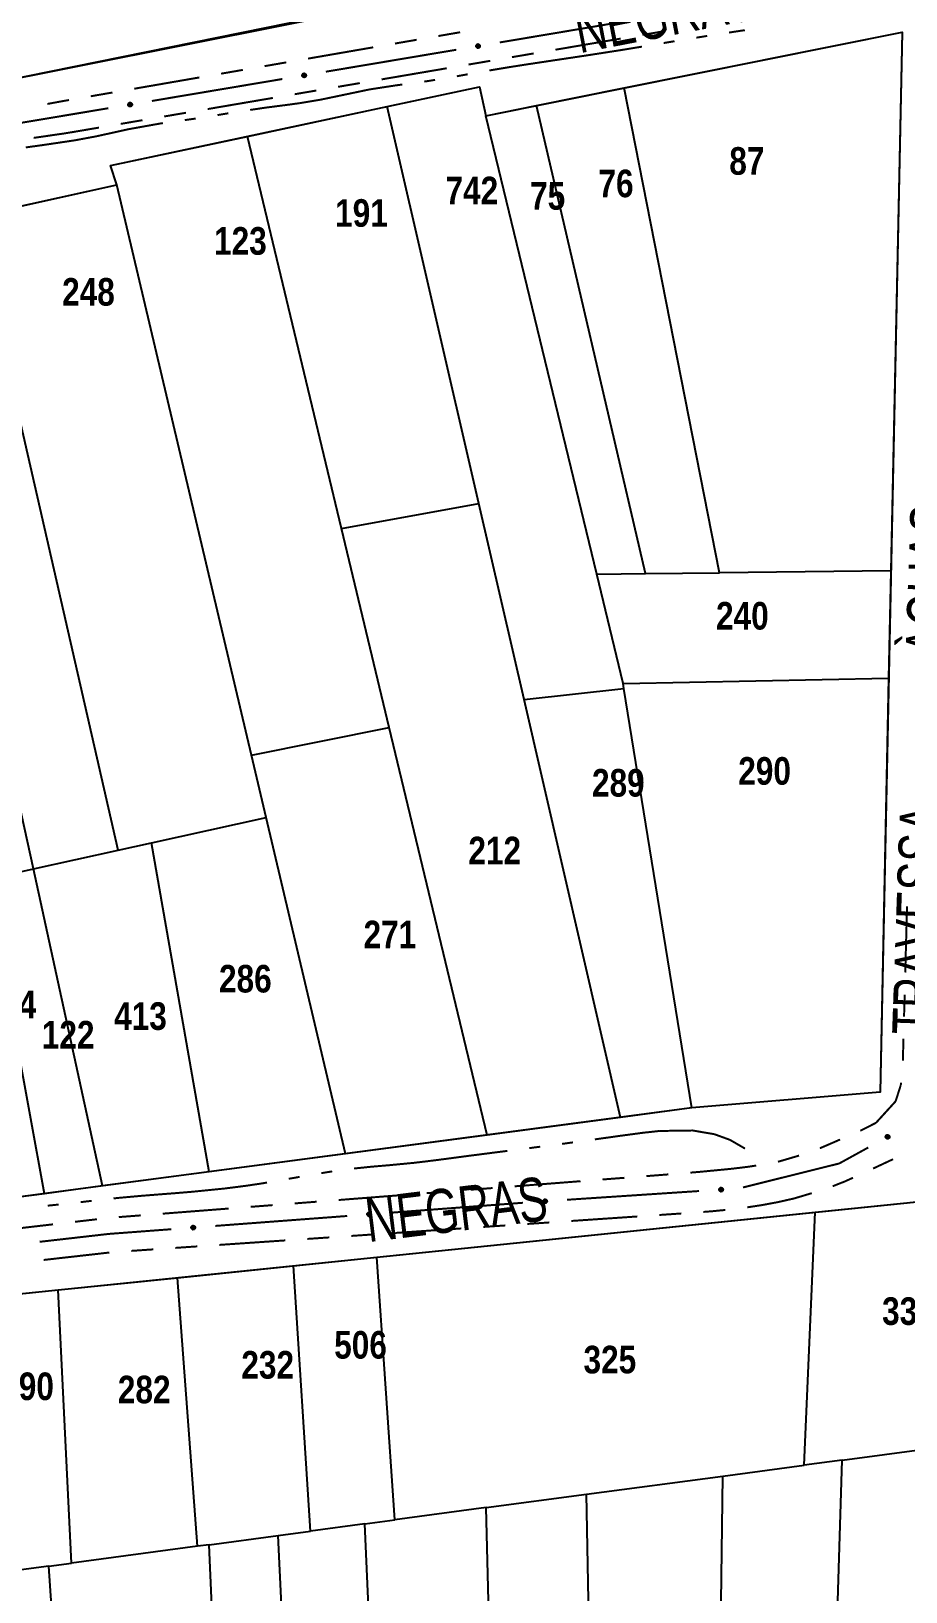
# Model space of a CAD drawing. Extents: x 203591 to 208218, y 4854879 to 4857795.
# Drawn here: x 204951.9 to 205031.2, y 4855762.9 to 4855904.4 of the extents above; entities that cross this region are included whole.
import ezdxf
from ezdxf.enums import TextEntityAlignment as Align

# ---------------------------------------------------------------- set-up
doc = ezdxf.new("R2010")
doc.units = 0
doc.header["$LTSCALE"] = 1.5
doc.header["$MEASUREMENT"] = 0
doc.linetypes.add('PHANTOMX2', pattern=[5, 2.5, -0.5, 0.5, -0.5, 0.5, -0.5])
for name, color, linetype in [('CD-MALHA-LOTES', 40, 'CONTINUOUS'), ('HD-VALAS-DRENOS', 170, 'CONTINUOUS'), ('RU-QUADRAS', 210, 'CONTINUOUS'), ('SV-EIXO-RUA-N-PAV', 6, 'CONTINUOUS'), ('SV-RUA-NAO-PAV-S-GUIA-C-GUIA', 7, 'PHANTOMX2'), ('SV-TXT-RUA-N-PAV-S-GUIA-C-GUIA', 7, 'CONTINUOUS'), ('Th_NmrPorta', 7, 'CONTINUOUS')]:
    doc.layers.add(name, color=color, linetype=linetype)
doc.styles.add('ARIAL', font='ARIAL.TTF')
doc.styles.get("Standard").update_dxf_attribs({"font": 'swisscbo.ttf'})

msp = doc.modelspace()

# ---------------------------------------------------------------- linework, layer by layer
at = {"layer": 'CD-MALHA-LOTES', "linetype": 'Continuous', "flags": 128}
for points in [[(204979.61, 4855906.02), (204947.08, 4855899.45)], [(205005.67, 4855899.28), (205030.86, 4855904.35)], [(205030.86, 4855904.35), (205029.85, 4855855.49)], [(204984.18, 4855897.59), (204992.54, 4855899.38)], [(204992.54, 4855899.38), (204993.12, 4855896.76)], [(204997.72, 4855897.68), (205005.67, 4855899.28)], [(205014.3, 4855855.31), (205005.67, 4855899.28)], [(204971.5, 4855894.89), (204984.18, 4855897.59)], [(204992.48, 4855861.6), (204984.18, 4855897.59)], [(204993.12, 4855896.76), (204997.72, 4855897.68)], [(205003.17, 4855855.19), (204993.12, 4855896.76)], [(205007.6, 4855855.24), (204997.72, 4855897.68)], [(204959.06, 4855892.24), (204971.5, 4855894.89)], [(204980.03, 4855859.34), (204971.5, 4855894.89)], [(204959.64, 4855890.5), (204959.06, 4855892.24)], [(204946.62, 4855887.61), (204959.64, 4855890.5)], [(204971.85, 4855838.79), (204959.64, 4855890.5)], [(204959.78, 4855830.16), (204946.62, 4855887.61)], [(204952.08, 4855828.46), (204939.41, 4855886.01)], [(204980.03, 4855859.34), (204992.48, 4855861.6)], [(204996.58, 4855843.82), (204992.48, 4855861.6)], [(204984.36, 4855841.3), (204980.03, 4855859.34)], [(205007.6, 4855855.24), (205014.3, 4855855.31)], [(205029.85, 4855855.49), (205014.3, 4855855.31)], [(205029.85, 4855855.49), (205029.64, 4855845.75)], [(205003.17, 4855855.19), (205007.6, 4855855.24)], [(205005.56, 4855845.27), (205003.17, 4855855.19)], [(205005.56, 4855845.27), (205029.64, 4855845.75)], [(205029.64, 4855845.75), (205028.87, 4855808.21)], [(204996.58, 4855843.82), (205005.63, 4855844.83)], [(205005.63, 4855844.83), (205005.56, 4855845.27)], [(205011.79, 4855806.79), (205005.63, 4855844.83)], [(205005.32, 4855805.93), (204996.58, 4855843.82)], [(204971.85, 4855838.79), (204984.36, 4855841.3)], [(204993.22, 4855804.33), (204984.36, 4855841.3)], [(204973.19, 4855833.12), (204971.85, 4855838.79)], [(204962.8, 4855830.83), (204973.19, 4855833.12)], [(204980.39, 4855802.63), (204973.19, 4855833.12)], [(204952.08, 4855828.46), (204959.78, 4855830.16)], [(204959.78, 4855830.16), (204962.8, 4855830.83)], [(204968.01, 4855800.99), (204962.8, 4855830.83)], [(204947.86, 4855827.53), (204952.08, 4855828.46)], [(204958.36, 4855799.72), (204952.08, 4855828.46)], [(204953.1, 4855799.02), (204947.86, 4855827.53)], [(205028.87, 4855808.21), (205011.79, 4855806.79)], [(205005.32, 4855805.93), (204993.22, 4855804.33)], [(205011.79, 4855806.79), (205005.32, 4855805.93)], [(204993.22, 4855804.33), (204980.39, 4855802.63)], [(204980.39, 4855802.63), (204968.01, 4855800.99)], [(204968.01, 4855800.99), (204958.36, 4855799.72)], [(204953.1, 4855799.02), (204948.59, 4855798.42)], [(204958.36, 4855799.72), (204953.1, 4855799.02)], [(205022.97, 4855797.34), (205036.91, 4855798.77)], [(204983.23, 4855793.26), (205022.97, 4855797.34)], [(205022, 4855774.4), (205022.97, 4855797.34)], [(204975.67, 4855792.48), (204983.23, 4855793.26)], [(204984.85, 4855769.44), (204983.23, 4855793.26)], [(204965.15, 4855791.4), (204975.67, 4855792.48)], [(204977.2, 4855768.42), (204975.67, 4855792.48)], [(204945.59, 4855789.4), (204954.32, 4855790.29)], [(204954.32, 4855790.29), (204965.15, 4855791.4)], [(204955.52, 4855765.52), (204954.32, 4855790.29)], [(204966.95, 4855767.05), (204965.15, 4855791.4)], [(205025.42, 4855774.86), (205036.94, 4855776.4)], [(205025.42, 4855774.86), (205022, 4855774.4)], [(205024.08, 4855730.65), (205025.42, 4855774.86)], [(205002.23, 4855771.76), (205014.61, 4855773.42)], [(205013.63, 4855700.49), (205014.61, 4855773.42)], [(205014.61, 4855773.42), (205022, 4855774.4)], [(204993.14, 4855770.55), (204984.85, 4855769.44)], [(204993.14, 4855770.55), (205002.23, 4855771.76)], [(204994.85, 4855702.75), (204993.14, 4855770.55)], [(205003.53, 4855702.96), (205002.23, 4855771.76)], [(204982.13, 4855769.08), (204977.2, 4855768.42)], [(204982.13, 4855769.08), (204984.85, 4855769.44)], [(204985.09, 4855702.51), (204982.13, 4855769.08)], [(204968.03, 4855767.19), (204974.29, 4855768.03)], [(204974.29, 4855768.03), (204977.2, 4855768.42)], [(204977.43, 4855702.33), (204974.29, 4855768.03)], [(204966.95, 4855767.05), (204955.52, 4855765.52)], [(204968.03, 4855767.19), (204966.95, 4855767.05)], [(204970.87, 4855702.17), (204968.03, 4855767.19)], [(204953.48, 4855765.25), (204947.08, 4855764.39)], [(204953.48, 4855765.25), (204955.52, 4855765.52)], [(204957.78, 4855701.85), (204953.48, 4855765.25)]]:
    msp.add_lwpolyline(points, dxfattribs=at)
at = {"layer": 'HD-VALAS-DRENOS', "const_width": 0.18, "flags": 128}
for points in [[(205010.230212, 4855903.517258), (205009.243757, 4855903.353228)], [(205013.191575, 4855903.997123), (205012.204196, 4855903.83875)], [(205016.606577, 4855904.519368), (205015.168051, 4855904.302821)], [(205000.842364, 4855902.016127), (204999.365989, 4855901.795822)], [(205001.344, 4855902.091575), (205000.842364, 4855902.016127)], [(205002.325692, 4855902.239225), (205001.344, 4855902.091575)], [(205002.332872, 4855902.240341), (205002.325692, 4855902.239225)], [(205005.29, 4855902.7), (205002.332872, 4855902.240341)], [(205005.297264, 4855902.701187), (205005.29, 4855902.7)], [(205007.100892, 4855902.996069), (205005.297264, 4855902.701187)], [(205007.270967, 4855903.024445), (205007.100892, 4855902.996069)], [(204991.469027, 4855900.51869), (204990.484838, 4855900.341565)], [(204995.224753, 4855901.163948), (204993.438547, 4855900.866392)], [(204995.411665, 4855901.193143), (204995.224753, 4855901.163948)], [(204996.70682, 4855901.395448), (204995.411665, 4855901.193143)], [(204997.388279, 4855901.498054), (204996.70682, 4855901.395448)], [(204999.35874, 4855901.794741), (204997.388279, 4855901.498054)], [(204999.365989, 4855901.795822), (204999.35874, 4855901.794741)], [(204982.59, 4855899.15), (204980.61783, 4855898.73683)], [(204983.563569, 4855899.299731), (204982.59, 4855899.15)], [(204984.925842, 4855899.509245), (204983.563569, 4855899.299731)], [(204985.542261, 4855899.590181), (204984.925842, 4855899.509245)], [(204987.9, 4855899.91), (204987.524227, 4855899.85807)], [(204988.512416, 4855900.010799), (204987.9, 4855899.91)], [(204974.753371, 4855897.700264), (204973.71955, 4855897.569276)], [(204975.702703, 4855897.828204), (204974.753371, 4855897.700264)], [(204976.240076, 4855897.900626), (204975.702703, 4855897.828204)], [(204976.691507, 4855897.976536), (204976.240076, 4855897.900626)], [(204978.185205, 4855898.227711), (204976.691507, 4855897.976536)], [(204978.660257, 4855898.327067), (204978.185205, 4855898.227711)], [(204979.653494, 4855898.534802), (204978.660257, 4855898.327067)], [(204980.61783, 4855898.73683), (204979.653494, 4855898.534802)], [(204966.801168, 4855896.506844), (204965.81127, 4855896.36506)], [(204969.762961, 4855896.98315), (204968.776599, 4855896.818564)], [(204973.264489, 4855897.511619), (204971.739477, 4855897.288136)], [(204973.71955, 4855897.569276), (204973.264489, 4855897.511619)], [(204957.759312, 4855894.88947), (204955.980198, 4855894.55751)], [(204957.945086, 4855894.930173), (204957.759312, 4855894.88947)], [(204959.224973, 4855895.210601), (204957.945086, 4855894.930173)], [(204959.898249, 4855895.360459), (204959.224973, 4855895.210601)], [(204960.689632, 4855895.536606), (204959.898249, 4855895.360459)], [(204960.875912, 4855895.570005), (204960.689632, 4855895.536606)], [(204963.63646, 4855896.064956), (204960.875912, 4855895.570005)], [(204963.83012, 4855896.091209), (204963.63646, 4855896.064956)], [(204952.023001, 4855893.974871), (204951.389875, 4855893.887743)], [(204952.876595, 4855894.092339), (204952.023001, 4855893.974871)], [(204953.013461, 4855894.112623), (204952.876595, 4855894.092339)], [(204955.844628, 4855894.532215), (204953.013461, 4855894.112623)], [(204955.980198, 4855894.55751), (204955.844628, 4855894.532215)], [(205005.972566, 4855804.355923), (205005.157913, 4855804.246845)], [(205007.368534, 4855804.542838), (205005.972566, 4855804.355923)], [(205007.956654, 4855804.60667), (205007.368534, 4855804.542838)], [(205008.872258, 4855804.706047), (205007.956654, 4855804.60667)], [(205008.951268, 4855804.707203), (205008.872258, 4855804.706047)], [(205011.86, 4855804.75), (205008.951268, 4855804.707203)], [(205011.949675, 4855804.734806), (205011.86, 4855804.75)], [(205013.837495, 4855804.414944), (205011.949675, 4855804.734806)], [(205013.91765, 4855804.385843), (205013.837495, 4855804.414944)], [(205015.252625, 4855803.901158), (205013.91765, 4855804.385843)], [(204995.069527, 4855802.899886), (204994.531449, 4855802.831882)], [(204998.045704, 4855803.277206), (204997.053738, 4855803.150698)], [(205001.019948, 4855803.669359), (205000.029072, 4855803.53458)], [(205005.157913, 4855804.246845), (205003.001156, 4855803.942839)], [(205015.754442, 4855803.610809), (205015.252625, 4855803.901158)], [(205016.62, 4855803.11), (205015.754442, 4855803.610809)], [(204982.78006, 4855801.468756), (204981.163143, 4855801.300977)], [(204983.153139, 4855801.500195), (204982.78006, 4855801.468756)], [(204984.275465, 4855801.594777), (204983.153139, 4855801.500195)], [(204985.145209, 4855801.677783), (204984.275465, 4855801.594777)], [(204986.565782, 4855801.81336), (204985.145209, 4855801.677783)], [(204987.134792, 4855801.88062), (204986.565782, 4855801.81336)], [(204988.055482, 4855801.989453), (204987.134792, 4855801.88062)], [(204988.127779, 4855801.99881), (204988.055482, 4855801.989453)], [(204989.543138, 4855802.182021), (204988.127779, 4855801.99881)], [(204990.110985, 4855802.257435), (204989.543138, 4855802.182021)], [(204991.556261, 4855802.449379), (204990.110985, 4855802.257435)], [(204992.09387, 4855802.518496), (204991.556261, 4855802.449379)], [(204994.531449, 4855802.831882), (204992.09387, 4855802.518496)], [(204973.267131, 4855800.028229), (204972.839656, 4855799.954254)], [(204975.752459, 4855800.458316), (204975.237841, 4855800.369261)], [(204976.222381, 4855800.544354), (204975.752459, 4855800.458316)], [(204979.181071, 4855801.039393), (204978.193505, 4855800.882186)], [(204959.71, 4855798.63), (204959.34586, 4855798.589141)], [(204960.341011, 4855798.686935), (204959.71, 4855798.63)], [(204961.878782, 4855798.825686), (204960.341011, 4855798.686935)], [(204962.333345, 4855798.861635), (204961.878782, 4855798.825686)], [(204963.374217, 4855798.943954), (204962.333345, 4855798.861635)], [(204964.327224, 4855799.017986), (204963.374217, 4855798.943954)], [(204964.96985, 4855799.067908), (204964.327224, 4855799.017986)], [(204965.324075, 4855799.097242), (204964.96985, 4855799.067908)], [(204966.465011, 4855799.191728), (204965.324075, 4855799.097242)], [(204967.315932, 4855799.276755), (204966.465011, 4855799.191728)], [(204969.45, 4855799.49), (204967.315932, 4855799.276755)], [(204970.298395, 4855799.598498), (204969.45, 4855799.49)], [(204971.355779, 4855799.733724), (204970.298395, 4855799.598498)], [(204972.279636, 4855799.871025), (204971.355779, 4855799.733724)], [(204972.839656, 4855799.954254), (204972.279636, 4855799.871025)], [(204954.376664, 4855798.035383), (204953.381884, 4855797.933338)], [(204956.728878, 4855798.2955), (204956.364692, 4855798.253541)], [(204957.358332, 4855798.366128), (204956.728878, 4855798.2955)]]:
    msp.add_lwpolyline(points, dxfattribs=at)
at = {"layer": 'RU-QUADRAS', "color": 6, "linetype": 'Continuous'}
msp.add_lwpolyline([(204930.75, 4855933.42), (204981.6, 4855942.86), (205123.37, 4855963.4), (205173.5, 4855973.07), (205178.99, 4855931.66), (205136.91, 4855924.56), (205137.03, 4855916.72), (205127.55, 4855911.82), (205100.12, 4855910.86), (205100.12, 4855910.06), (205084.52, 4855908.85), (205035.79, 4855907.6), (205035.5, 4855910.61), (205031.62, 4855910.53), (205031.59, 4855916.32), (204937.41, 4855897.5)], close=True, dxfattribs=at)
for points in [[(204928.13, 4855883.51), (204959.64, 4855890.5), (204959.06, 4855892.24), (204992.54, 4855899.38), (204993.12, 4855896.76), (205030.86, 4855904.35), (205028.87, 4855808.21), (205011.79, 4855806.79), (204928.96, 4855795.83)], [(204872.91, 4855781.96), (205036.91, 4855798.77), (205036.91, 4855802.3), (205110.06, 4855807.85), (205093.69, 4855765.01), (205077.75, 4855765.3), (205077.75, 4855764.02), (205037.03, 4855758.91), (205037.05, 4855754.41), (205042.74, 4855754.41), (205042.74, 4855755.11), (205075.9, 4855757.51), (205089.14, 4855757.54), (205086.01, 4855702.96), (205070.07, 4855702.11), (205070.07, 4855706.24), (205058.61, 4855706.09), (205058.47, 4855701.54), (205003.68, 4855700.26), (205003.53, 4855702.96), (204927.62, 4855701.12)]]:
    msp.add_lwpolyline(points, dxfattribs=at)
at = {"layer": 'SV-EIXO-RUA-N-PAV', "const_width": 0.18, "flags": 128}
for points in [[(205006.213792, 4855905.396373), (204994.379959, 4855903.406299)], [(204990.435348, 4855902.742941), (204978.601515, 4855900.752867)], [(204974.656904, 4855900.089509), (204963.809224, 4855898.265274)], [(204963.54, 4855898.22), (204962.822942, 4855898.100203)], [(204963.809224, 4855898.265274), (204963.54, 4855898.22)], [(204958.877623, 4855897.441069), (204947.041666, 4855895.463667)], [(205025.17, 4855801.76), (205027.802366, 4855803.207621)], [(205016.441055, 4855799.584982), (205024.203703, 4855801.519225)], [(205024.203703, 4855801.519225), (205025.17, 4855801.76)], [(205000.485555, 4855798.467915), (205012.459427, 4855799.259366)], [(204984.528594, 4855797.296562), (204996.494806, 4855798.196441)], [(204958.91, 4855795.37), (204964.584908, 4855795.796763)], [(204968.573645, 4855796.096723), (204980.539857, 4855796.996602)], [(204952.641616, 4855794.654672), (204958.602925, 4855795.334958)], [(204958.602925, 4855795.334958), (204958.91, 4855795.37)]]:
    msp.add_lwpolyline(points, dxfattribs=at)
at = {"layer": 'SV-EIXO-RUA-N-PAV', "flags": 128}
for points in [[(204992.5676, 4855902.989892), (204992.539798, 4855902.949654), (204992.507676, 4855902.920757), (204992.473947, 4855902.904366), (204992.440365, 4855902.897654), (204992.405236, 4855902.894657), (204992.369151, 4855902.899449), (204992.33028, 4855902.913639), (204992.28972, 4855902.941245), (204992.26228, 4855902.976097), (204992.244442, 4855903.008304), (204992.235427, 4855903.042919), (204992.233087, 4855903.077094), (204992.239304, 4855903.114412), (204992.254069, 4855903.153664), (204992.282815, 4855903.193776), (204992.314501, 4855903.221891), (204992.347541, 4855903.236888), (204992.382398, 4855903.245731), (204992.418299, 4855903.248361), (204992.453693, 4855903.243453), (204992.493187, 4855903.228515), (204992.532402, 4855903.199619), (204992.560803, 4855903.168336), (204992.57626, 4855903.135514), (204992.584194, 4855903.101002), (204992.587628, 4855903.065804), (204992.584321, 4855903.029331), (204992.5676, 4855902.989892)], [(204976.789156, 4855900.33646), (204976.761354, 4855900.296222), (204976.729232, 4855900.267324), (204976.695503, 4855900.250934), (204976.661921, 4855900.244222), (204976.626792, 4855900.241224), (204976.590707, 4855900.246017), (204976.551836, 4855900.260207), (204976.511276, 4855900.287812), (204976.483836, 4855900.322664), (204976.465998, 4855900.354872), (204976.456983, 4855900.389486), (204976.454643, 4855900.423662), (204976.46086, 4855900.460979), (204976.475625, 4855900.500232), (204976.504371, 4855900.540344), (204976.536057, 4855900.568458), (204976.569097, 4855900.583455), (204976.603954, 4855900.592298), (204976.639855, 4855900.594929), (204976.675249, 4855900.59002), (204976.714743, 4855900.575083), (204976.753958, 4855900.546186), (204976.782359, 4855900.514903), (204976.797816, 4855900.482082), (204976.80575, 4855900.44757), (204976.809184, 4855900.412372), (204976.805877, 4855900.375899), (204976.789156, 4855900.33646)], [(204961.010139, 4855897.685737), (204960.982294, 4855897.645529), (204960.95014, 4855897.616666), (204960.916394, 4855897.600311), (204960.882805, 4855897.593635), (204960.847672, 4855897.590675), (204960.811593, 4855897.595506), (204960.772737, 4855897.609738), (204960.732206, 4855897.637387), (204960.704804, 4855897.672268), (204960.687, 4855897.704495), (204960.678022, 4855897.739119), (204960.675719, 4855897.773297), (204960.681976, 4855897.810608), (204960.696783, 4855897.849844), (204960.725571, 4855897.889926), (204960.757288, 4855897.918006), (204960.790344, 4855897.932968), (204960.82521, 4855897.941773), (204960.861114, 4855897.944365), (204960.896502, 4855897.939419), (204960.935981, 4855897.92444), (204960.975165, 4855897.895501), (204961.003533, 4855897.864187), (204961.018954, 4855897.83135), (204961.026851, 4855897.796829), (204961.030248, 4855897.761628), (204961.026902, 4855897.725158), (204961.010139, 4855897.685737)], [(205029.375905, 4855804.198588), (205029.388877, 4855804.245745), (205029.409668, 4855804.283622), (205029.436102, 4855804.310221), (205029.46559, 4855804.327636), (205029.497764, 4855804.342054), (205029.533409, 4855804.349434), (205029.574786, 4855804.348861), (205029.622182, 4855804.336181), (205029.659583, 4855804.312332), (205029.687047, 4855804.287812), (205029.706977, 4855804.258109), (205029.72046, 4855804.226619), (205029.726901, 4855804.189339), (205029.725911, 4855804.147413), (205029.712007, 4855804.100063), (205029.691369, 4855804.06307), (205029.665125, 4855804.038013), (205029.635138, 4855804.018167), (205029.602114, 4855804.003841), (205029.567082, 4855803.996798), (205029.524871, 4855803.997871), (205029.478319, 4855804.012213), (205029.441188, 4855804.032376), (205029.415769, 4855804.058261), (205029.396894, 4855804.088224), (205029.382041, 4855804.120318), (205029.37313, 4855804.155841), (205029.375905, 4855804.198588)], [(205014.304444, 4855799.491639), (205014.336147, 4855799.528881), (205014.371009, 4855799.554406), (205014.406214, 4855799.567326), (205014.4403, 4855799.570632), (205014.475553, 4855799.570085), (205014.510974, 4855799.561693), (205014.548223, 4855799.543671), (205014.585805, 4855799.512131), (205014.609606, 4855799.474699), (205014.624119, 4855799.440863), (205014.629612, 4855799.405518), (205014.628508, 4855799.371281), (205014.618574, 4855799.334776), (205014.599941, 4855799.297205), (205014.567312, 4855799.260183), (205014.532962, 4855799.235393), (205014.498583, 4855799.22379), (205014.463015, 4855799.218493), (205014.427031, 4855799.219482), (205014.392309, 4855799.22792), (205014.354515, 4855799.246748), (205014.3184, 4855799.279438), (205014.293285, 4855799.313415), (205014.281202, 4855799.347623), (205014.276775, 4855799.382757), (205014.276893, 4855799.418122), (205014.283847, 4855799.454079), (205014.304444, 4855799.491639)], [(204982.382695, 4855797.245578), (204982.414059, 4855797.283106), (204982.448689, 4855797.308945), (204982.483775, 4855797.322184), (204982.517829, 4855797.325798), (204982.553086, 4855797.325571), (204982.588581, 4855797.3175), (204982.625992, 4855797.299816), (204982.663859, 4855797.268617), (204982.687997, 4855797.231403), (204982.702816, 4855797.197699), (204982.708629, 4855797.162406), (204982.707835, 4855797.12816), (204982.698232, 4855797.091566), (204982.679941, 4855797.053828), (204982.647648, 4855797.016512), (204982.613524, 4855796.991412), (204982.579251, 4855796.979498), (204982.543733, 4855796.973879), (204982.507742, 4855796.974542), (204982.472945, 4855796.982665), (204982.434981, 4855797.001151), (204982.398572, 4855797.033511), (204982.37315, 4855797.06726), (204982.360758, 4855797.101357), (204982.356013, 4855797.13645), (204982.35581, 4855797.171814), (204982.362438, 4855797.207833), (204982.382695, 4855797.245578)], [(204998.339282, 4855798.436371), (204998.370985, 4855798.473613), (204998.405847, 4855798.499138), (204998.441052, 4855798.512058), (204998.475138, 4855798.515364), (204998.510391, 4855798.514818), (204998.545811, 4855798.506425), (204998.583061, 4855798.488403), (204998.620643, 4855798.456863), (204998.644444, 4855798.419431), (204998.658957, 4855798.385595), (204998.66445, 4855798.35025), (204998.663346, 4855798.316013), (204998.653412, 4855798.279508), (204998.634779, 4855798.241937), (204998.60215, 4855798.204915), (204998.5678, 4855798.180125), (204998.53342, 4855798.168522), (204998.497852, 4855798.163225), (204998.461869, 4855798.164214), (204998.427147, 4855798.172652), (204998.389353, 4855798.191481), (204998.353238, 4855798.22417), (204998.328122, 4855798.258147), (204998.31604, 4855798.292355), (204998.311613, 4855798.327489), (204998.311731, 4855798.362854), (204998.318684, 4855798.398811), (204998.339282, 4855798.436371)], [(204966.427746, 4855796.045739), (204966.45911, 4855796.083266), (204966.49374, 4855796.109106), (204966.528826, 4855796.122344), (204966.562881, 4855796.125958), (204966.598137, 4855796.125731), (204966.633632, 4855796.117661), (204966.671044, 4855796.099976), (204966.70891, 4855796.068778), (204966.733049, 4855796.031563), (204966.747868, 4855795.99786), (204966.753681, 4855795.962566), (204966.752887, 4855795.92832), (204966.743284, 4855795.891727), (204966.724992, 4855795.853989), (204966.6927, 4855795.816673), (204966.658576, 4855795.791573), (204966.624303, 4855795.779659), (204966.588784, 4855795.77404), (204966.552793, 4855795.774703), (204966.517996, 4855795.782826), (204966.480033, 4855795.801311), (204966.443624, 4855795.833672), (204966.418201, 4855795.867421), (204966.405809, 4855795.901518), (204966.401064, 4855795.936611), (204966.400862, 4855795.971975), (204966.407489, 4855796.007993), (204966.427746, 4855796.045739)]]:
    msp.add_lwpolyline(points, close=True, dxfattribs=at)
for points in [[(204992.560803, 4855903.168336), (204992.233087, 4855903.077094)], [(204992.57626, 4855903.135514), (204992.235427, 4855903.042919)], [(204992.564982, 4855903.152108), (204992.23715, 4855903.061001)], [(204992.532402, 4855903.199619), (204992.239304, 4855903.114412)], [(204992.544296, 4855903.184605), (204992.240686, 4855903.097572)], [(204992.577593, 4855903.118253), (204992.241235, 4855903.02848)], [(204992.584194, 4855903.101002), (204992.244442, 4855903.008304)], [(204992.509261, 4855903.211922), (204992.249604, 4855903.135047)], [(204992.493187, 4855903.228515), (204992.254069, 4855903.153664)], [(204992.582358, 4855903.081695), (204992.258563, 4855902.991267)], [(204992.587628, 4855903.065804), (204992.26228, 4855902.976097)], [(204992.468404, 4855903.232724), (204992.276015, 4855903.175464)], [(204992.581287, 4855903.046923), (204992.280594, 4855902.958996)], [(204992.453693, 4855903.243453), (204992.282815, 4855903.193776)], [(204992.584321, 4855903.029331), (204992.28972, 4855902.941245)], [(204992.431821, 4855903.24456), (204992.304904, 4855903.20938)], [(204992.574834, 4855903.011245), (204992.313164, 4855902.929881)], [(204992.418299, 4855903.248361), (204992.314501, 4855903.221891)], [(204992.5676, 4855902.989892), (204992.33028, 4855902.913639)], [(204992.551566, 4855902.968589), (204992.356939, 4855902.908186)], [(204992.539798, 4855902.949654), (204992.369151, 4855902.899449)], [(204992.521558, 4855902.933102), (204992.39576, 4855902.899494)], [(204992.507676, 4855902.920757), (204992.405236, 4855902.894657)], [(204976.675249, 4855900.59002), (204976.504371, 4855900.540344)], [(204976.653377, 4855900.591128), (204976.52646, 4855900.555948)], [(204976.639855, 4855900.594929), (204976.536057, 4855900.568458)], [(204976.782359, 4855900.514903), (204976.454643, 4855900.423662)], [(204976.797816, 4855900.482082), (204976.456983, 4855900.389486)], [(204976.786538, 4855900.498676), (204976.458706, 4855900.407569)], [(204976.753958, 4855900.546186), (204976.46086, 4855900.460979)], [(204976.765852, 4855900.531173), (204976.462241, 4855900.444139)], [(204976.799149, 4855900.464821), (204976.462791, 4855900.375048)], [(204976.80575, 4855900.44757), (204976.465998, 4855900.354872)], [(204976.730817, 4855900.558489), (204976.47116, 4855900.481615)], [(204976.714743, 4855900.575083), (204976.475625, 4855900.500232)], [(204976.803914, 4855900.428263), (204976.480118, 4855900.337835)], [(204976.809184, 4855900.412372), (204976.483836, 4855900.322664)], [(204976.68996, 4855900.579292), (204976.497571, 4855900.522032)], [(204976.802843, 4855900.39349), (204976.50215, 4855900.305564)], [(204976.805877, 4855900.375899), (204976.511276, 4855900.287812)], [(204976.796389, 4855900.357813), (204976.534719, 4855900.276449)], [(204976.789156, 4855900.33646), (204976.551836, 4855900.260207)], [(204976.773122, 4855900.315157), (204976.578495, 4855900.254753)], [(204976.761354, 4855900.296222), (204976.590707, 4855900.246017)], [(204976.743114, 4855900.27967), (204976.617316, 4855900.246061)], [(204976.729232, 4855900.267324), (204976.626792, 4855900.241224)], [(204961.003533, 4855897.864187), (204960.675719, 4855897.773297)], [(204961.018954, 4855897.83135), (204960.678022, 4855897.739119)], [(204961.007694, 4855897.847955), (204960.679764, 4855897.7572)], [(204960.975165, 4855897.895501), (204960.681976, 4855897.810608)], [(204960.987043, 4855897.880475), (204960.683339, 4855897.793766)], [(204961.020269, 4855897.814087), (204960.683815, 4855897.724674)], [(204961.026851, 4855897.796829), (204960.687, 4855897.704495)], [(204960.952037, 4855897.907829), (204960.692298, 4855897.831232)], [(204960.935981, 4855897.92444), (204960.696783, 4855897.849844)], [(204961.024994, 4855897.777524), (204960.701102, 4855897.687443)], [(204961.030248, 4855897.761628), (204960.704804, 4855897.672268)], [(204960.911202, 4855897.928675), (204960.718752, 4855897.871621)], [(204960.896502, 4855897.939419), (204960.725571, 4855897.889926)], [(204960.874632, 4855897.94055), (204960.747677, 4855897.905506)], [(204960.861114, 4855897.944365), (204960.757288, 4855897.918006)], [(204961.023886, 4855897.742753), (204960.723099, 4855897.655148)], [(204961.026902, 4855897.725158), (204960.732206, 4855897.637387)], [(204961.017395, 4855897.707082), (204960.755638, 4855897.625999)], [(204961.010139, 4855897.685737), (204960.772737, 4855897.609738)], [(204960.994081, 4855897.664451), (204960.79939, 4855897.604256)], [(204960.982294, 4855897.645529), (204960.811593, 4855897.595506)], [(204960.964035, 4855897.628996), (204960.838202, 4855897.595522)], [(204960.95014, 4855897.616666), (204960.847672, 4855897.590675)], [(205029.37313, 4855804.155841), (205029.622182, 4855804.336181)], [(205029.375905, 4855804.198588), (205029.574786, 4855804.348861)], [(205029.376121, 4855804.176044), (205029.596302, 4855804.339174)], [(205029.381798, 4855804.140235), (205029.636653, 4855804.322434)], [(205029.382041, 4855804.120318), (205029.659583, 4855804.312332)], [(205029.384015, 4855804.223988), (205029.54782, 4855804.345215)], [(205029.388877, 4855804.245745), (205029.533409, 4855804.349434)], [(205029.392258, 4855804.107056), (205029.668097, 4855804.299237)], [(205029.396894, 4855804.088224), (205029.687047, 4855804.287812)], [(205029.400636, 4855804.267388), (205029.508305, 4855804.340614)], [(205029.408816, 4855804.074116), (205029.69673, 4855804.269823)], [(205029.409668, 4855804.283622), (205029.497764, 4855804.342054)], [(205029.415769, 4855804.058261), (205029.706977, 4855804.258109)], [(205029.43189, 4855804.046317), (205029.711315, 4855804.24047)], [(205029.441188, 4855804.032376), (205029.72046, 4855804.226619)], [(205029.462138, 4855804.022463), (205029.720042, 4855804.204781)], [(205029.478319, 4855804.012213), (205029.726901, 4855804.189339)], [(205029.504223, 4855804.008233), (205029.723985, 4855804.166461)], [(205029.524871, 4855803.997871), (205029.725911, 4855804.147413)], [(205029.549656, 4855804.002073), (205029.712385, 4855804.119593)], [(205029.567082, 4855803.996798), (205029.712007, 4855804.100063)], [(205029.588095, 4855804.002967), (205029.696302, 4855804.078046)], [(205029.602114, 4855804.003841), (205029.691369, 4855804.06307)], [(205014.276775, 4855799.382757), (205014.624119, 4855799.440863)], [(205014.276893, 4855799.418122), (205014.609606, 4855799.474699)], [(205014.280541, 4855799.401783), (205014.611781, 4855799.459232)], [(205014.281202, 4855799.347623), (205014.629612, 4855799.405518)], [(205014.281609, 4855799.364931), (205014.625284, 4855799.420467)], [(205014.283847, 4855799.454079), (205014.585805, 4855799.512131)], [(205014.285099, 4855799.436271), (205014.593103, 4855799.493552)], [(205014.290757, 4855799.32998), (205014.626082, 4855799.3877)], [(205014.293285, 4855799.313415), (205014.628508, 4855799.371281)], [(205014.295103, 4855799.47112), (205014.563622, 4855799.525791)], [(205014.304444, 4855799.491639), (205014.548223, 4855799.543671)], [(205014.308074, 4855799.29557), (205014.618891, 4855799.35167)], [(205014.3184, 4855799.279438), (205014.618574, 4855799.334776)], [(205014.322537, 4855799.511224), (205014.522247, 4855799.551774)], [(205014.336147, 4855799.528881), (205014.510974, 4855799.561693)], [(205014.340188, 4855799.264873), (205014.606254, 4855799.315279)], [(205014.354515, 4855799.246748), (205014.599941, 4855799.297205)], [(205014.355958, 4855799.543518), (205014.484495, 4855799.564321)], [(205014.371009, 4855799.554406), (205014.475553, 4855799.570085)], [(205014.37875, 4855799.240072), (205014.575916, 4855799.277719)], [(205014.392309, 4855799.22792), (205014.567312, 4855799.260183)], [(205014.413959, 4855799.224621), (205014.543768, 4855799.246877)], [(205014.427031, 4855799.219482), (205014.532962, 4855799.235393)], [(204982.382695, 4855797.245578), (204982.625992, 4855797.299816)], [(204982.400609, 4855797.265325), (204982.599944, 4855797.307683)], [(204982.414059, 4855797.283106), (204982.588581, 4855797.3175)], [(204982.433736, 4855797.297921), (204982.56208, 4855797.319888)], [(204982.448689, 4855797.308945), (204982.553086, 4855797.325571)], [(204998.311613, 4855798.327489), (204998.658957, 4855798.385595)], [(204998.311731, 4855798.362854), (204998.644444, 4855798.419431)], [(204998.315379, 4855798.346515), (204998.646619, 4855798.403964)], [(204998.31604, 4855798.292355), (204998.66445, 4855798.35025)], [(204998.316447, 4855798.309663), (204998.660121, 4855798.365199)], [(204998.318684, 4855798.398811), (204998.620643, 4855798.456863)], [(204998.319937, 4855798.381004), (204998.62794, 4855798.438285)], [(204998.325595, 4855798.274713), (204998.66092, 4855798.332432)], [(204998.328122, 4855798.258147), (204998.663346, 4855798.316013)], [(204998.329941, 4855798.415852), (204998.598459, 4855798.470523)], [(204998.339282, 4855798.436371), (204998.583061, 4855798.488403)], [(204998.342912, 4855798.240302), (204998.653729, 4855798.296402)], [(204998.353238, 4855798.22417), (204998.653412, 4855798.279508)], [(204998.357375, 4855798.455956), (204998.557085, 4855798.496506)], [(204998.370985, 4855798.473613), (204998.545811, 4855798.506425)], [(204998.375026, 4855798.209605), (204998.641091, 4855798.260011)], [(204998.389353, 4855798.191481), (204998.634779, 4855798.241937)], [(204998.390795, 4855798.48825), (204998.519333, 4855798.509053)], [(204998.405847, 4855798.499138), (204998.510391, 4855798.514818)], [(204998.413588, 4855798.184804), (204998.610754, 4855798.222451)], [(204998.427147, 4855798.172652), (204998.60215, 4855798.204915)], [(204998.448796, 4855798.169354), (204998.578605, 4855798.191609)], [(204998.461869, 4855798.164214), (204998.5678, 4855798.180125)], [(204966.400862, 4855795.971975), (204966.733049, 4855796.031563)], [(204966.401064, 4855795.936611), (204966.747868, 4855795.99786)], [(204966.404658, 4855795.955669), (204966.735364, 4855796.016117)], [(204966.405809, 4855795.901518), (204966.753681, 4855795.962566)], [(204966.40606, 4855795.918829), (204966.749217, 4855795.977476)], [(204966.407489, 4855796.007993), (204966.70891, 4855796.068778)], [(204966.408903, 4855795.990198), (204966.716375, 4855796.050266)], [(204966.415524, 4855795.883962), (204966.750312, 4855795.944717)], [(204966.418201, 4855795.867421), (204966.752887, 4855795.92832)], [(204966.418591, 4855796.025136), (204966.686604, 4855796.082237)], [(204966.427746, 4855796.045739), (204966.671044, 4855796.099976)], [(204966.433152, 4855795.84971), (204966.743448, 4855795.908623)], [(204966.443624, 4855795.833672), (204966.743284, 4855795.891727)], [(204966.445661, 4855796.065486), (204966.644995, 4855796.107844)], [(204966.45911, 4855796.083266), (204966.633632, 4855796.117661)], [(204966.465542, 4855795.819305), (204966.731141, 4855795.87212)], [(204966.478787, 4855796.098081), (204966.607131, 4855796.120048)], [(204966.49374, 4855796.109106), (204966.598137, 4855796.125731)], [(204982.35581, 4855797.171814), (204982.687997, 4855797.231403)], [(204982.356013, 4855797.13645), (204982.702816, 4855797.197699)], [(204982.359606, 4855797.155508), (204982.690313, 4855797.215956)], [(204982.360758, 4855797.101357), (204982.708629, 4855797.162406)], [(204982.361008, 4855797.118668), (204982.704165, 4855797.177315)], [(204982.362438, 4855797.207833), (204982.663859, 4855797.268617)], [(204982.363852, 4855797.190037), (204982.671324, 4855797.250106)], [(204982.370472, 4855797.083802), (204982.705261, 4855797.144556)], [(204982.37315, 4855797.06726), (204982.707835, 4855797.12816)], [(204982.37354, 4855797.224975), (204982.641552, 4855797.282076)], [(204982.3881, 4855797.04955), (204982.698396, 4855797.108462)], [(204982.398572, 4855797.033511), (204982.698232, 4855797.091566)], [(204982.420491, 4855797.019144), (204982.686089, 4855797.071959)], [(204982.434981, 4855797.001151), (204982.679941, 4855797.053828)], [(204982.459276, 4855796.994694), (204982.656093, 4855797.034125)], [(204982.472945, 4855796.982665), (204982.647648, 4855797.016512)], [(204982.494623, 4855796.979563), (204982.624225, 4855797.002993)], [(204982.507742, 4855796.974542), (204982.613524, 4855796.991412)], [(204966.480033, 4855795.801311), (204966.724992, 4855795.853989)], [(204966.504327, 4855795.794854), (204966.701145, 4855795.834286)], [(204966.517996, 4855795.782826), (204966.6927, 4855795.816673)], [(204966.539675, 4855795.779724), (204966.669277, 4855795.803154)], [(204966.552793, 4855795.774703), (204966.658576, 4855795.791573)]]:
    msp.add_lwpolyline(points, dxfattribs=at)
at = {"layer": 'SV-RUA-NAO-PAV-S-GUIA-C-GUIA', "const_width": 0.18, "flags": 128}
for points in [[(204986.841945, 4855903.64729), (204984.871302, 4855903.305874)], [(204990.783232, 4855904.330122), (204988.812589, 4855903.988706)], [(204999.43035, 4855902.746054), (205005.344956, 4855903.754729)], [(205007.316492, 4855904.090954), (205007.78, 4855904.17)], [(205007.78, 4855904.17), (205009.288524, 4855904.424251)], [(204982.900659, 4855902.964458), (204976.988729, 4855901.940209)], [(204995.487278, 4855902.073604), (204997.458814, 4855902.409829)], [(204971.076799, 4855900.915961), (204969.106156, 4855900.574545)], [(204975.018086, 4855901.598793), (204973.047442, 4855901.257377)], [(204983.658065, 4855900.056254), (204989.572671, 4855901.064929)], [(204991.544207, 4855901.401154), (204993.515743, 4855901.737379)], [(204967.135512, 4855900.233128), (204961.223582, 4855899.20888)], [(204979.714993, 4855899.383804), (204981.686529, 4855899.720029)], [(204954.65, 4855898.07), (204953.343595, 4855897.828764)], [(204955.311653, 4855898.184631), (204954.65, 4855898.07)], [(204959.252939, 4855898.867464), (204957.282296, 4855898.526048)], [(204967.88578, 4855897.366453), (204973.800386, 4855898.375129)], [(204975.771922, 4855898.711354), (204977.743458, 4855899.047579)], [(204959.999637, 4855896.021553), (204961.971173, 4855896.357778)], [(204963.942708, 4855896.694003), (204965.914244, 4855897.030228)], [(204952.101406, 4855894.753241), (204954.081051, 4855895.037854)], [(204954.081051, 4855895.037854), (204954.834718, 4855895.146209)], [(204954.834718, 4855895.146209), (204955.070146, 4855895.184885)], [(204955.070146, 4855895.184885), (204955.71, 4855895.29)], [(204955.71, 4855895.29), (204958.028101, 4855895.685328)], [(205031.317541, 4855825.073186), (205031.155043, 4855819.075387)], [(205031.100876, 4855817.076121), (205031.04671, 4855815.076855)], [(205030.992544, 4855813.077588), (205030.938378, 4855811.078322)], [(205030.750114, 4855808.867916), (205030.513153, 4855808.124828)], [(205030.774366, 4855809.08662), (205030.750114, 4855808.867916)], [(205030.281193, 4855807.397423), (205028.775325, 4855805.743846)], [(205030.513153, 4855808.124828), (205030.281193, 4855807.397423)], [(205028.775325, 4855805.743846), (205028.499741, 4855805.44123)], [(205027.134686, 4855804.755785), (205027.076758, 4855804.730466)], [(205027.971851, 4855805.176157), (205027.134686, 4855804.755785)], [(205028.499741, 4855805.44123), (205027.971851, 4855805.176157)], [(205024.62303, 4855803.657977), (205023.40865, 4855803.1352)], [(205025.244164, 4855803.929466), (205024.62303, 4855803.657977)], [(205016.801877, 4855801.443944), (205015.65222, 4855801.307419)], [(205017.634772, 4855801.569229), (205016.801877, 4855801.443944)], [(205019.776095, 4855801.958355), (205019.602548, 4855801.924375)], [(205020.565634, 4855802.191198), (205019.776095, 4855801.958355)], [(205021.524794, 4855802.474064), (205020.565634, 4855802.191198)], [(205028.420484, 4855801.38259), (205029.142401, 4855801.721314)], [(205029.142401, 4855801.721314), (205029.781219, 4855802.021048)], [(205029.781219, 4855802.021048), (205030.049918, 4855802.141249)], [(205001.700828, 4855800.150647), (204995.718855, 4855799.685892)], [(205005.68881, 4855800.460484), (205003.694819, 4855800.305566)], [(205008.17707, 4855800.65108), (205007.682822, 4855800.613282)], [(205008.679843, 4855800.690418), (205008.17707, 4855800.65108)], [(205009.676795, 4855800.768425), (205008.679843, 4855800.690418)], [(205012.657993, 4855801.011546), (205011.67043, 4855800.927767)], [(205012.666842, 4855801.012395), (205012.657993, 4855801.011546)], [(205015.29489, 4855801.264986), (205012.666842, 4855801.012395)], [(205015.65222, 4855801.307419), (205015.29489, 4855801.264986)], [(205024.573112, 4855799.69476), (205025.503647, 4855800.060964)], [(205025.503647, 4855800.060964), (205025.696123, 4855800.136711)], [(205025.696123, 4855800.136711), (205026.417432, 4855800.466573)], [(205028.236265, 4855801.298346), (205028.420484, 4855801.38259)], [(204985.748899, 4855798.9113), (204979.766926, 4855798.446544)], [(204989.736881, 4855799.221137), (204987.74289, 4855799.066218)], [(204993.724863, 4855799.530974), (204991.730872, 4855799.376055)], [(205021.057659, 4855798.582159), (205022.676116, 4855799.066293)], [(204969.796971, 4855797.671952), (204963.814998, 4855797.207196)], [(204973.784953, 4855797.981789), (204971.790962, 4855797.82687)], [(204977.772935, 4855798.291626), (204975.778944, 4855798.136707)], [(205008.855791, 4855797.088782), (205010.851186, 4855797.224428)], [(205012.846132, 4855797.36628), (205013.609547, 4855797.424644)], [(205013.609547, 4855797.424644), (205014.838208, 4855797.543091)], [(205016.823614, 4855797.78284), (205017.812474, 4855797.931695)], [(205017.812474, 4855797.931695), (205018.106962, 4855797.976024)], [(205018.106962, 4855797.976024), (205018.797403, 4855798.103961)], [(205018.797403, 4855798.103961), (205019.590172, 4855798.250858)], [(205019.590172, 4855798.250858), (205020.754602, 4855798.513741)], [(205020.754602, 4855798.513741), (205021.057659, 4855798.582159)], [(204953.863664, 4855796.240028), (204947.903468, 4855795.550052)], [(204957.837127, 4855796.700012), (204955.850396, 4855796.47002)], [(204961.821007, 4855797.052278), (204959.827016, 4855796.897359)], [(204984.911054, 4855795.461029), (204990.897239, 4855795.867967)], [(204992.892633, 4855796.003613), (204994.888028, 4855796.139259)], [(204996.883423, 4855796.274905), (204998.878817, 4855796.410551)], [(205000.874212, 4855796.546197), (205006.860396, 4855796.953136)], [(204968.947896, 4855794.37586), (204974.934081, 4855794.782798)], [(204976.929475, 4855794.918444), (204978.92487, 4855795.05409)], [(204980.920265, 4855795.189736), (204982.91566, 4855795.325383)], [(204953.009995, 4855793.011012), (204958.972239, 4855793.683057)], [(204960.966318, 4855793.833276), (204962.961712, 4855793.968922)], [(204964.957107, 4855794.104568), (204966.952502, 4855794.240214)]]:
    msp.add_lwpolyline(points, dxfattribs=at)

# ---------------------------------------------------------------- texts
at = {"layer": 'SV-TXT-RUA-N-PAV-S-GUIA-C-GUIA', "style": 'ARIAL', "width": 0.7}
for s, rotation, p in [('NEGRAS', 11, (205001.62, 4855902.42)), ('ÀGUAS', 88, (205035.175293, 4855847.759885)), ('TRAVESSA', 88, (205033.956388, 4855813.384842)), ('NEGRAS', 7, (204982.473162, 4855794.621745))]:
    msp.add_text(s, height=4, rotation=rotation, dxfattribs=at).set_placement(p)
at = {"layer": 'Th_NmrPorta', "color": 1}
for s, p in [('87', (205015.196381, 4855892.662174)), ('742', (204989.456381, 4855889.982174)), ('75', (204997.126381, 4855889.492174)), ('76', (205003.326381, 4855890.622174)), ('191', (204979.446381, 4855887.942174)), ('123', (204968.466381, 4855885.412174)), ('248', (204954.686381, 4855880.792174)), ('240', (205013.993117, 4855851.422028)), ('290', (205016.010059, 4855837.353905)), ('289', (205002.743078, 4855836.273304)), ('212', (204991.533078, 4855830.133304)), ('271', (204982.023078, 4855822.523304)), ('286', (204968.913078, 4855818.513304)), ('284', (204947.563078, 4855816.183304)), ('413', (204959.403078, 4855815.123304)), ('122', (204952.843078, 4855813.433304)), ('337', (205029.055903, 4855788.374426)), ('506', (204979.360059, 4855785.313905)), ('232', (204970.940059, 4855783.503905)), ('325', (205001.974257, 4855783.979773)), ('90', (204950.753917, 4855781.554661)), ('282', (204959.740059, 4855781.263905))]:
    msp.add_text(s, height=2.5, dxfattribs=at).set_placement(p, align=Align.MIDDLE_LEFT)

doc.saveas('drawing.dxf')
